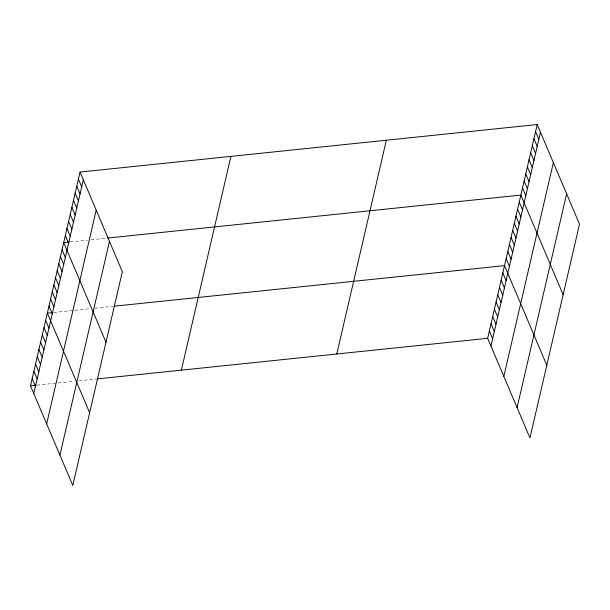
<?xml version="1.0" encoding="UTF-8"?>
<svg xmlns="http://www.w3.org/2000/svg" width="610" height="610" viewBox="0 0 610 610"><rect width="100%" height="100%" fill="white"/><g stroke="black" fill="none" stroke-linecap="round" stroke-linejoin="round"><path stroke-width="0.46" stroke-dasharray="3.05 2.29" d="M70.097 241.941L87.466 240.134M91.126 239.753L106.666 238.136M53.749 312.48L90.318 308.683M94.893 308.202L113.178 306.304M36.897 385.162L74.389 381.265M78.957 380.792L96.334 378.985"/><path stroke-width="0.91" d="M80.047 172.058L122.335 271.686L72.788 485.461L30.5 385.825L80.047 172.058L537.212 124.539L579.5 224.175L529.953 437.942L487.664 338.314L537.212 124.539M33.779 393.557L83.326 179.79M46.657 423.881L96.197 210.114M59.917 455.129L109.465 241.362M181.368 370.148L230.908 156.381M336.804 353.991L386.344 140.224M490.951 346.045L540.49 132.271M503.822 376.37L553.361 162.603M517.082 407.617L566.629 193.843M69.182 242.033L63.692 242.605L105.987 342.233M107.581 238.045L520.864 195.086L563.152 294.714M52.834 312.579L47.344 313.143L89.632 412.779M114.093 306.212L504.508 265.632L546.804 365.26M30.5 385.825L35.982 385.261M97.249 378.894L487.664 338.314M535.572 131.6L538.859 139.332M533.941 138.653L537.219 146.385M532.301 145.706L535.588 153.438M530.669 152.759L533.948 160.491M529.038 159.812L532.317 167.544M527.398 166.865L530.685 174.597M525.767 173.926L529.045 181.65M524.127 180.979L527.414 188.711M522.495 188.032L525.774 195.764M519.224 202.139L522.503 209.87M517.593 209.192L520.871 216.924M515.953 216.253L519.24 223.977M514.321 223.306L517.6 231.037M512.682 230.359L515.968 238.091M511.05 237.412L514.329 245.144M509.419 244.465L512.697 252.197M507.779 251.518L511.066 259.25M506.147 258.579L509.426 266.303M502.823 272.899L506.109 280.63M501.138 280.165L504.424 287.897M499.46 287.432L502.739 295.164M497.775 294.699L501.054 302.43M496.09 301.973L499.369 309.705M494.405 309.239L497.684 316.971M492.72 316.506L495.999 324.238M491.035 323.773L494.313 331.504M489.35 331.039L492.628 338.771M78.408 179.111L81.694 186.843M76.776 186.172L80.055 193.896M75.137 193.225L78.423 200.957M73.505 200.278L76.784 208.01M71.866 207.331L75.152 215.063M70.234 214.385L73.513 222.116M68.602 221.438L71.881 229.169M66.963 228.491L70.249 236.222M65.331 235.552L68.61 243.283M62.06 249.658L65.339 257.389M60.428 256.711L63.707 264.443M58.789 263.764L62.075 271.496M57.157 270.817L60.436 278.549M55.518 277.878L58.804 285.602M53.886 284.931L57.165 292.663M52.246 291.984L55.533 299.716M50.615 299.037L53.894 306.769M48.983 306.09L52.262 313.822M45.658 320.418L48.945 328.142M43.973 327.684L47.26 335.416M42.288 334.951L45.575 342.683M40.611 342.218L43.889 349.949M38.926 349.484L42.204 357.216M37.24 356.758L40.519 364.483M35.555 364.025L38.834 371.757M33.87 371.292L37.149 379.023M32.185 378.558L35.464 386.29"/></g></svg>
